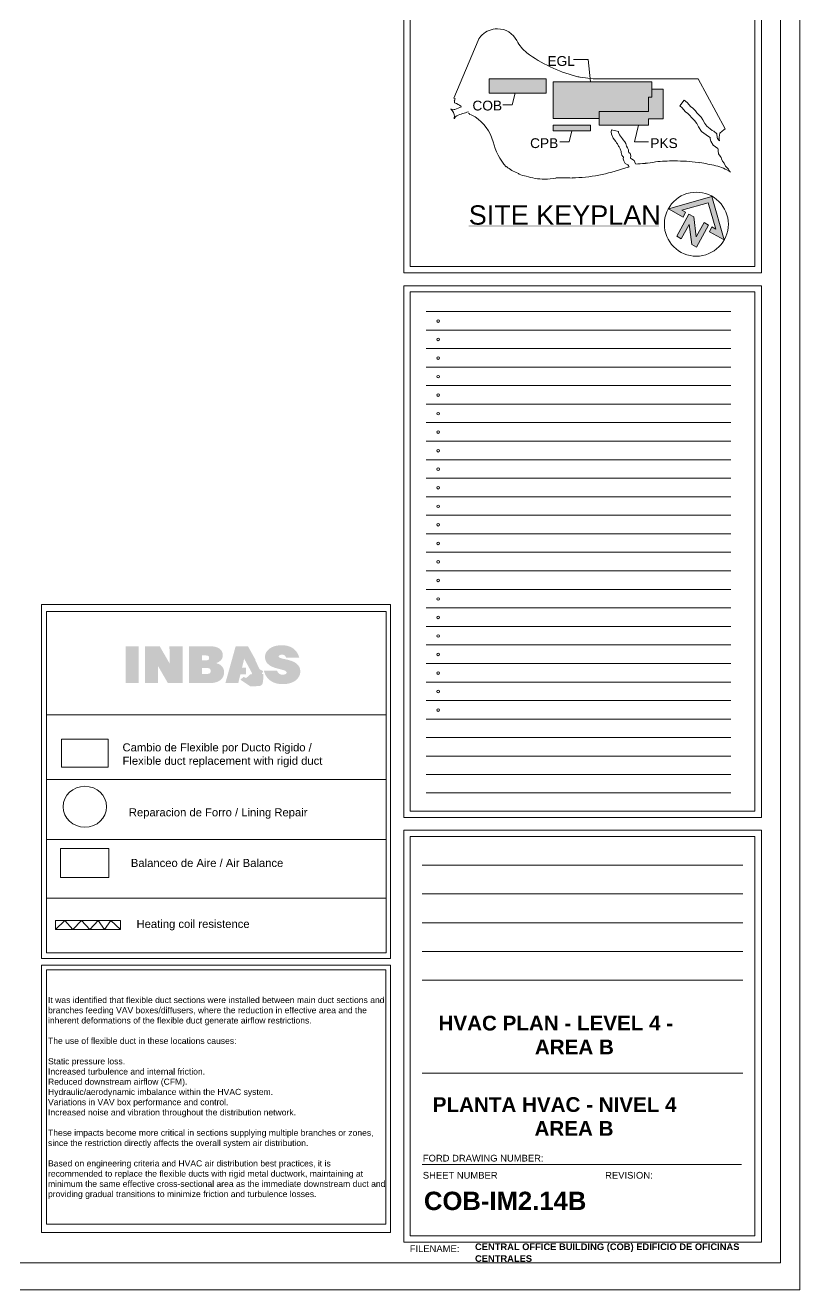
# Model space of a CAD drawing. Header units: metres. Extents: x 39 to 278, y -7 to 151.
# Drawn here: x 109.99 to 129.25, y -6.74 to 24.71 of the extents above; entities that cross this region are included whole.
import ezdxf

# ---------------------------------------------------------------- set-up
doc = ezdxf.new("R2010")
doc.units = ezdxf.units.M
doc.layers.add('M-HVAC-DUCT', color=7, linetype='Continuous', lineweight=5)
doc.layers.add('PDF2_Text', color=7, linetype='Continuous', lineweight=0)
doc.layers.add('PDF_Geometry', color=7, linetype='Continuous', true_color=0xaaaaaa)
doc.layers.add('pie de plano', color=7, linetype='Continuous')
doc.styles.add('PDF Helvetica', font='')
doc.styles.add('PDF Helvetica Bold', font='')
doc.styles.get('PDF Helvetica').set_extended_font_data('Helvetica')
doc.styles.get('PDF Helvetica Bold').set_extended_font_data('Helvetica', bold=True)

# ---------------------------------------------------------------- blocks, each defined once
blk = doc.blocks.new('logo')
at = {"true_color": 0x201f1f}
h = blk.add_hatch(color=250, dxfattribs=at)
h.dxf.hatch_style = 1
h.paths.add_polyline_path([(396.78, 239.97), (396.78, 230.49), (423.31, 230.49), (423.31, 239.97)])
h.paths.add_polyline_path([(410.82, 253.81), (423.31, 261.01), (423.31, 271.62), (396.78, 271.62), (396.78, 262.16), (409.28, 262.34), (396.78, 255.14), (396.78, 244.52), (423.31, 244.52), (423.31, 253.99)])
h.paths.add_polyline_path([(423.31, 276.16), (423.31, 285.64), (423.31, 291.31), (423.31, 291.44), (423.3, 291.75), (423.28, 292.26), (423.26, 292.61), (423.22, 293.02), (423.08, 294.12), (423, 294.51), (422.96, 294.72), (422.89, 295.03), (422.77, 295.49), (422.67, 295.84), (422.55, 296.2), (422.44, 296.52), (422.33, 296.81), (422.2, 297.09), (422.06, 297.39), (421.9, 297.7), (421.78, 297.93), (421.59, 298.23), (421.47, 298.42), (421.39, 298.54), (421.3, 298.68), (421.17, 298.83), (421.02, 299.02), (420.74, 299.35), (420.62, 299.47), (420.42, 299.67), (420.08, 299.97), (419.97, 300.06), (419.71, 300.26), (419.49, 300.41), (419.1, 300.65), (418.83, 300.79), (418.63, 300.89), (418.36, 301.02), (418, 301.15), (417.45, 301.32), (417.19, 301.38), (416.83, 301.46), (415.97, 301.54), (415.61, 301.55), (415.33, 301.55), (414.93, 301.53), (414.55, 301.49), (414.1, 301.42), (413.69, 301.32), (413.28, 301.2), (412.85, 301.04), (412.54, 300.89), (412.24, 300.74), (411.83, 300.48), (411.49, 300.23), (411.23, 300), (410.94, 299.72), (410.66, 299.42), (410.39, 299.08), (410.13, 298.71), (409.9, 298.33), (409.64, 297.82), (409.37, 297.17), (409.1, 296.25), (408.73, 296.25), (408.66, 296.43), (408.55, 296.7), (408.43, 296.96), (408.34, 297.16), (408.23, 297.36), (408.1, 297.59), (408, 297.76), (407.9, 297.92), (407.81, 298.05), (407.66, 298.26), (407.57, 298.38), (407.48, 298.5), (407.21, 298.81), (407.08, 298.95), (406.89, 299.14), (406.77, 299.25), (406.65, 299.36), (406.53, 299.46), (406.34, 299.59), (406.2, 299.69), (406, 299.83), (405.83, 299.93), (405.65, 300.02), (405.46, 300.12), (405.29, 300.2), (405.08, 300.28), (404.93, 300.33), (404.59, 300.43), (404.35, 300.49), (404.1, 300.54), (403.9, 300.56), (403.59, 300.59), (403.33, 300.6), (403.07, 300.6), (402.85, 300.59), (402.61, 300.57), (402.37, 300.54), (402.15, 300.51), (401.96, 300.48), (401.74, 300.43), (401.55, 300.38), (401.21, 300.27), (400.97, 300.18), (400.73, 300.07), (400.56, 299.99), (400.38, 299.9), (399.99, 299.67), (399.57, 299.36), (399.11, 298.94), (398.97, 298.8), (398.85, 298.66), (398.66, 298.43), (398.52, 298.26), (398.41, 298.1), (398.23, 297.82), (398.13, 297.66), (397.88, 297.2), (397.78, 296.99), (397.68, 296.76), (397.47, 296.24), (397.38, 295.96), (397.31, 295.74), (397.14, 295.1), (397.06, 294.74), (396.96, 294.17), (396.89, 293.64), (396.85, 293.22), (396.81, 292.73), (396.79, 292.36), (396.78, 291.73), (396.78, 285.64), (396.78, 276.16)])
h.paths.add_polyline_path([(406.83, 285.64), (403.41, 285.64), (403.41, 288.79), (403.43, 289.09), (403.46, 289.33), (403.5, 289.59), (403.55, 289.75), (403.61, 289.9), (403.67, 290.04), (403.8, 290.23), (403.91, 290.36), (404.06, 290.49), (404.3, 290.61), (404.53, 290.69), (404.78, 290.74), (405.08, 290.75), (405.37, 290.75), (405.65, 290.71), (405.84, 290.65), (406.07, 290.55), (406.23, 290.44), (406.36, 290.32), (406.42, 290.24), (406.48, 290.18), (406.62, 289.93), (406.71, 289.7), (406.78, 289.36), (406.83, 288.98)], flags=16)
h.paths.add_polyline_path([(412.52, 285.64), (412.52, 289.65), (412.54, 290.03), (412.6, 290.35), (412.68, 290.6), (412.74, 290.79), (412.82, 290.95), (412.91, 291.1), (413.02, 291.26), (413.18, 291.44), (413.43, 291.6), (413.61, 291.7), (413.91, 291.82), (414.1, 291.85), (414.32, 291.89), (414.84, 291.89), (415.12, 291.84), (415.43, 291.77), (415.58, 291.7), (415.69, 291.67), (415.75, 291.62), (415.89, 291.53), (416.05, 291.39), (416.22, 291.21), (416.43, 290.86), (416.49, 290.7), (416.56, 290.46), (416.65, 289.99), (416.68, 289.63), (416.68, 285.64)], flags=16)
h.paths.add_polyline_path([(396.78, 318.2), (396.78, 309.9), (423.31, 302.5), (423.31, 311.79), (417.1, 313.29), (417.1, 317.43), (412.3, 317.43), (412.3, 314.45)])
h.paths.add_polyline_path([(404.95, 341.54), (404.82, 341.33), (404.71, 341.2), (404.56, 341.07), (404.45, 341), (404.37, 340.98), (404.24, 340.93), (404.05, 340.94), (403.85, 340.99), (403.7, 341.06), (403.56, 341.15), (403.44, 341.26), (403.31, 341.41), (403.18, 341.62), (403.07, 341.85), (403.01, 342.05), (402.96, 342.23), (402.92, 342.43), (402.88, 342.69), (402.86, 342.94), (402.84, 343.17), (402.84, 343.56), (402.86, 343.8), (402.89, 344.04), (402.94, 344.26), (403, 344.49), (403.08, 344.69), (403.15, 344.84), (403.24, 345), (403.35, 345.17), (403.49, 345.35), (403.61, 345.48), (403.77, 345.63), (403.92, 345.76), (404.07, 345.86), (404.24, 345.96), (404.5, 346.1), (404.76, 346.18), (404.93, 346.25), (404.93, 355.7), (404.77, 355.69), (404.53, 355.63), (404.24, 355.56), (403.96, 355.46), (403.72, 355.38), (403.46, 355.29), (403.1, 355.14), (402.78, 354.99), (402.51, 354.86), (402, 354.6), (401.76, 354.46), (401.58, 354.35), (401.45, 354.27), (401.26, 354.15), (401.05, 354.02), (400.8, 353.84), (400.6, 353.68), (400.39, 353.52), (400.09, 353.27), (399.83, 353.04), (399.48, 352.71), (399.31, 352.53), (399.12, 352.32), (398.96, 352.15), (398.82, 351.98), (398.6, 351.72), (398.36, 351.39), (398.22, 351.19), (398.01, 350.88), (397.85, 350.61), (397.75, 350.45), (397.58, 350.14), (397.39, 349.78), (397.23, 349.42), (397.09, 349.1), (396.89, 348.58), (396.72, 348.11), (396.6, 347.69), (396.52, 347.4), (396.44, 347.07), (396.36, 346.71), (396.23, 346.04), (396.15, 345.46), (396.11, 345.13), (396.06, 344.68), (396.05, 344.36), (396.03, 344.03), (396.02, 343.05), (396.02, 342.55), (396.03, 342.23), (396.07, 341.64), (396.11, 341.15), (396.19, 340.5), (396.29, 339.79), (396.41, 339.17), (396.52, 338.72), (396.58, 338.48), (396.64, 338.25), (396.74, 337.89), (396.93, 337.34), (397.05, 337.01), (397.23, 336.56), (397.48, 336.01), (397.96, 335.14), (398.1, 334.91), (398.28, 334.62), (398.55, 334.25), (398.94, 333.76), (399.39, 333.27), (399.99, 332.72), (400.52, 332.31), (400.85, 332.1), (401.2, 331.9), (401.54, 331.73), (401.95, 331.54), (402.25, 331.44), (402.73, 331.28), (403.09, 331.2), (403.74, 331.1), (404.1, 331.07), (404.76, 331.08), (405.3, 331.12), (405.72, 331.18), (406.08, 331.25), (406.37, 331.32), (406.62, 331.39), (406.87, 331.46), (407.11, 331.55), (407.43, 331.69), (407.67, 331.79), (407.93, 331.93), (408.13, 332.06), (408.28, 332.15), (408.49, 332.28), (408.68, 332.43), (408.85, 332.56), (409.02, 332.7), (409.18, 332.84), (409.43, 333.08), (409.59, 333.26), (409.82, 333.5), (410.04, 333.76), (410.13, 333.87), (410.2, 333.97), (410.29, 334.09), (410.41, 334.27), (410.52, 334.43), (410.64, 334.61), (410.76, 334.81), (410.98, 335.19), (411.15, 335.49), (411.34, 335.86), (411.42, 336.03), (411.56, 336.35), (411.64, 336.54), (411.79, 336.89), (411.86, 337.09), (411.95, 337.3), (412.05, 337.58), (412.13, 337.81), (412.26, 338.18), (412.57, 339.16), (412.86, 340.21), (412.99, 340.68), (413.14, 341.32), (413.27, 341.83), (413.38, 342.26), (413.53, 342.83), (413.7, 343.44), (413.92, 344.22), (414.04, 344.62), (414.19, 345.02), (414.32, 345.31), (414.48, 345.63), (414.63, 345.89), (414.8, 346.11), (414.96, 346.3), (415.18, 346.45), (415.38, 346.55), (415.55, 346.59), (415.75, 346.61), (415.98, 346.6), (416.15, 346.53), (416.33, 346.44), (416.52, 346.3), (416.66, 346.14), (416.78, 345.96), (416.89, 345.74), (417.01, 345.45), (417.1, 345.13), (417.17, 344.77), (417.2, 344.48), (417.23, 344.22), (417.23, 343.87), (417.23, 343.46), (417.2, 343.07), (417.14, 342.71), (417.06, 342.37), (416.97, 342.11), (416.87, 341.88), (416.79, 341.71), (416.63, 341.42), (416.42, 341.13), (416.26, 340.93), (416.14, 340.79), (416.02, 340.68), (415.95, 340.62), (415.74, 340.44), (415.53, 340.29), (415.33, 340.18), (415.15, 340.08), (414.98, 340), (414.87, 339.95), (414.69, 339.88), (414.55, 339.84), (414.4, 339.8), (414.4, 330.34), (414.69, 330.38), (414.93, 330.43), (415.3, 330.54), (415.51, 330.6), (415.74, 330.68), (416.29, 330.89), (416.82, 331.11), (417.19, 331.29), (417.75, 331.59), (418.07, 331.78), (418.38, 331.96), (418.75, 332.21), (419.04, 332.42), (419.39, 332.68), (419.59, 332.84), (420.02, 333.23), (420.35, 333.55), (420.54, 333.74), (420.83, 334.04), (421.16, 334.44), (421.55, 334.95), (421.69, 335.15), (421.79, 335.29), (421.98, 335.57), (422.08, 335.74), (422.27, 336.06), (422.43, 336.34), (422.55, 336.59), (422.7, 336.89), (422.85, 337.23), (422.96, 337.51), (423.06, 337.76), (423.18, 338.09), (423.38, 338.69), (423.46, 338.93), (423.59, 339.44), (423.69, 339.89), (423.8, 340.46), (423.87, 340.91), (423.94, 341.39), (424.02, 342.23), (424.07, 343.07), (424.08, 343.83), (424.07, 344.57), (424.03, 345.22), (423.99, 345.8), (423.96, 346.07), (423.87, 346.83), (423.75, 347.53), (423.64, 348.05), (423.54, 348.49), (423.41, 348.99), (423.29, 349.39), (423.14, 349.83), (423.04, 350.12), (422.94, 350.39), (422.84, 350.64), (422.63, 351.09), (422.51, 351.34), (422.4, 351.55), (422.32, 351.7), (422.24, 351.85), (422.12, 352.07), (422.06, 352.17), (421.99, 352.28), (421.89, 352.44), (421.81, 352.56), (421.71, 352.71), (421.61, 352.85), (421.5, 352.99), (421.4, 353.13), (421.27, 353.29), (421.19, 353.4), (420.9, 353.73), (420.81, 353.84), (420.67, 353.98), (420.48, 354.16), (420.12, 354.5), (419.94, 354.65), (419.79, 354.77), (419.6, 354.91), (419.31, 355.12), (419.04, 355.3), (418.82, 355.43), (418.53, 355.59), (418.26, 355.73), (418.03, 355.84), (417.82, 355.92), (417.41, 356.08), (417.09, 356.18), (416.82, 356.25), (416.58, 356.31), (416.27, 356.37), (415.99, 356.41), (415.66, 356.44), (415.35, 356.47), (414.78, 356.48), (414.3, 356.45), (413.83, 356.4), (413.6, 356.38), (413.37, 356.33), (413.15, 356.28), (412.91, 356.23), (412.64, 356.15), (412.32, 356.04), (412.07, 355.94), (411.81, 355.82), (411.56, 355.7), (411.29, 355.55), (411.09, 355.42), (410.75, 355.21), (410.56, 355.06), (410.4, 354.93), (410.08, 354.65), (409.79, 354.37), (409.22, 353.71), (408.93, 353.32), (408.52, 352.69), (408.25, 352.21), (408.06, 351.86), (407.74, 351.17), (407.52, 350.62), (407.21, 349.79), (407, 349.13), (406.81, 348.52), (406.68, 348.04), (406.53, 347.49), (406.41, 346.95), (406.23, 346.18), (406.05, 345.38), (405.88, 344.64), (405.61, 343.44), (405.43, 342.77), (405.3, 342.36), (405.13, 341.89)])
at = {"true_color": 0xf58820}
h = blk.add_hatch(color=30, dxfattribs=at)
h.dxf.hatch_style = 1
h.paths.add_polyline_path([(396.78, 318.79), (396.78, 318.2), (405.73, 316.04), (416.2, 321.73), (416.32, 321.63), (416.42, 321.58), (416.56, 321.52), (416.74, 321.46), (416.89, 321.43), (417.02, 321.43), (417.03, 320.31), (418.48, 318.87), (419.68, 317.37), (418.91, 315.71), (420.84, 313.28), (425.75, 320.64), (425.68, 322.09), (425.62, 323.31), (425.55, 324.6), (425.51, 325.59), (425.51, 326.26), (425.46, 326.72), (425.38, 327.19), (425.29, 327.51), (425.2, 327.77), (425.07, 328.04), (424.93, 328.27), (424.74, 328.53), (424.54, 328.75), (424.37, 328.89), (424.16, 329.04), (424, 329.13), (423.7, 329.26), (423.4, 329.35), (423.01, 329.44), (422.62, 329.5), (422.09, 329.58), (421.65, 329.64), (419.76, 329.83), (418.43, 329.9), (417.37, 329.95), (416.94, 329.95), (416.9, 329.9), (416.85, 329.82), (416.78, 329.68), (416.72, 329.54), (416.69, 329.4), (416.67, 329.21), (416.67, 329.01), (416.67, 328.85), (416.4, 328.87), (416.13, 328.89), (416.05, 329), (415.96, 329.11), (415.88, 329.19), (415.8, 329.27), (415.68, 329.35), (415.55, 329.44), (415.4, 329.5), (415.27, 329.54), (415.08, 329.56), (414.88, 329.56), (414.66, 329.52), (414.54, 329.49), (413.4, 327.17), (407.06, 324.18), (406.81, 324.19), (406.53, 324.22)])
blk = doc.blocks.new('heat')
at = {"layer": 'M-HVAC-DUCT', "color": 30, "lineweight": 9, "true_color": 0xf26722}
for p, q in [((169.574, 2.344), (169.802, 2.567)), ((169.802, 2.567), (170.002, 2.344)), ((170.002, 2.344), (170.215, 2.567)), ((170.215, 2.567), (170.424, 2.344)), ((170.424, 2.344), (170.633, 2.567)), ((170.633, 2.567), (170.788, 2.344)), ((170.788, 2.344), (170.949, 2.567)), ((170.949, 2.567), (171.186, 2.344))]:
    blk.add_line(p, q, dxfattribs=at)
blk.add_lwpolyline([(169.574, 2.567), (171.186, 2.567), (171.186, 2.344), (169.574, 2.344)], close=True, dxfattribs=at)

msp = doc.modelspace()

# ---------------------------------------------------------------- hatches: boundary and pattern name
at = {"layer": 'pie de plano', "lineweight": 0, "transparency": 33554559}
for points in [[(125.488, 22.928), (125.567, 22.928), (125.567, 23.308), (123.119, 23.308), (123.119, 22.392), (124.26, 22.392), (124.26, 22.566), (125.488, 22.566)], [(124.26, 22.231), (125.488, 22.231), (125.488, 22.382), (125.855, 22.382), (125.855, 23.12), (125.567, 23.12), (125.567, 22.928), (125.488, 22.928), (125.488, 22.566), (124.26, 22.566)]]:
    msp.add_hatch(color=256, dxfattribs=at).paths.add_polyline_path(points)
h = msp.add_hatch(color=256, dxfattribs=at)
h.paths.add_polyline_path([(127.066, 20.439), (127.066, 20.453), (127.047, 20.453), (127.028, 20.448), (127.015, 20.444), (126.997, 20.439), (126.983, 20.435), (126.964, 20.43), (126.951, 20.425), (126.933, 20.421), (126.918, 20.416), (126.9, 20.412), (126.887, 20.407), (126.869, 20.402), (126.854, 20.398), (126.836, 20.393), (126.823, 20.389), (126.804, 20.384), (126.79, 20.38), (126.772, 20.375), (126.759, 20.37), (126.74, 20.366), (126.726, 20.361), (126.708, 20.357), (126.694, 20.352), (126.676, 20.347), (126.662, 20.343), (126.644, 20.338), (126.63, 20.334), (126.611, 20.329), (126.598, 20.325), (126.58, 20.32), (126.566, 20.315), (126.547, 20.311), (126.534, 20.306), (126.516, 20.302), (126.501, 20.297), (126.483, 20.292), (126.47, 20.288), (126.451, 20.283), (126.437, 20.279), (126.419, 20.274), (126.406, 20.27), (126.387, 20.265), (126.373, 20.26), (126.355, 20.256), (126.341, 20.251), (126.323, 20.247), (126.309, 20.242), (126.291, 20.237), (126.277, 20.233), (126.258, 20.228), (126.245, 20.224), (126.227, 20.219), (126.213, 20.215), (126.194, 20.21), (126.181, 20.205), (126.163, 20.201), (126.148, 20.196), (126.13, 20.192), (126.117, 20.187), (126.099, 20.182), (126.084, 20.178), (126.066, 20.173), (126.053, 20.169), (126.034, 20.164), (126.02, 20.16), (125.984, 20.15), (126.02, 20.132), (126.025, 20.127), (126.053, 20.114), (126.057, 20.109), (126.094, 20.091), (126.099, 20.086), (126.126, 20.072), (126.13, 20.068), (126.167, 20.049), (126.171, 20.045), (126.199, 20.031), (126.204, 20.027), (126.24, 20.008), (126.245, 20.004), (126.273, 19.99), (126.277, 19.985), (126.314, 19.967), (126.319, 19.962), (126.355, 19.944), (126.355, 19.953), (126.41, 20.063), (126.406, 20.068), (126.368, 20.086), (126.364, 20.091), (126.319, 20.114), (126.337, 20.118), (126.35, 20.123), (126.368, 20.127), (126.383, 20.132), (126.401, 20.137), (126.414, 20.141), (126.433, 20.146), (126.447, 20.15), (126.465, 20.155), (126.478, 20.16), (126.497, 20.164), (126.511, 20.169), (126.529, 20.173), (126.543, 20.178), (126.561, 20.182), (126.575, 20.187), (126.593, 20.192), (126.607, 20.196), (126.626, 20.201), (126.639, 20.205), (126.657, 20.21), (126.671, 20.215), (126.69, 20.219), (126.703, 20.224), (126.721, 20.228), (126.736, 20.233), (126.754, 20.237), (126.767, 20.242), (126.786, 20.247), (126.8, 20.251), (126.818, 20.256), (126.831, 20.26), (126.85, 20.265), (126.864, 20.27), (126.882, 20.274), (126.896, 20.279), (126.914, 20.283), (126.928, 20.288), (126.946, 20.292), (126.96, 20.297), (126.979, 20.297), (126.979, 20.283), (126.983, 20.283), (126.983, 20.27), (126.987, 20.27), (126.987, 20.251), (126.992, 20.251), (126.992, 20.237), (126.997, 20.237), (126.997, 20.219), (127.001, 20.219), (127.001, 20.205), (127.006, 20.205), (127.006, 20.187), (127.01, 20.187), (127.01, 20.173), (127.015, 20.173), (127.015, 20.155), (127.02, 20.155), (127.02, 20.141), (127.024, 20.141), (127.024, 20.123), (127.028, 20.123), (127.028, 20.109), (127.033, 20.109), (127.033, 20.091), (127.038, 20.091), (127.038, 20.077), (127.043, 20.077), (127.043, 20.059), (127.047, 20.059), (127.047, 20.045), (127.051, 20.045), (127.051, 20.027), (127.056, 20.027), (127.056, 20.013), (127.061, 20.013), (127.061, 19.994), (127.066, 19.994), (127.066, 19.981), (127.07, 19.981), (127.07, 19.962), (127.074, 19.962), (127.074, 19.949), (127.079, 19.949), (127.079, 19.93), (127.084, 19.93), (127.084, 19.917), (127.089, 19.917), (127.089, 19.898), (127.093, 19.898), (127.093, 19.884), (127.097, 19.884), (127.097, 19.866), (127.102, 19.866), (127.102, 19.852), (127.107, 19.852), (127.107, 19.834), (127.111, 19.834), (127.111, 19.82), (127.116, 19.82), (127.116, 19.802), (127.12, 19.802), (127.12, 19.788), (127.125, 19.788), (127.125, 19.77), (127.13, 19.77), (127.13, 19.756), (127.134, 19.756), (127.134, 19.738), (127.138, 19.738), (127.138, 19.724), (127.143, 19.724), (127.143, 19.706), (127.148, 19.706), (127.148, 19.692), (127.153, 19.692), (127.153, 19.674), (127.157, 19.674), (127.157, 19.66), (127.161, 19.66), (127.157, 19.646), (127.157, 19.651), (127.13, 19.664), (127.125, 19.669), (127.097, 19.683), (127.093, 19.687), (127.074, 19.697), (127.066, 19.697), (127.061, 19.692), (127.038, 19.646), (127.033, 19.642), (127.006, 19.587), (127.001, 19.582), (127.047, 19.559), (127.051, 19.554), (127.089, 19.536), (127.093, 19.532), (127.138, 19.509), (127.143, 19.504), (127.18, 19.486), (127.184, 19.481), (127.23, 19.458), (127.235, 19.454), (127.271, 19.435), (127.276, 19.431), (127.322, 19.408), (127.327, 19.403), (127.363, 19.385), (127.368, 19.38), (127.368, 19.394), (127.363, 19.394), (127.363, 19.412), (127.358, 19.412), (127.358, 19.426), (127.354, 19.426), (127.354, 19.444), (127.35, 19.444), (127.35, 19.458), (127.345, 19.458), (127.345, 19.477), (127.34, 19.477), (127.34, 19.49), (127.336, 19.49), (127.336, 19.509), (127.331, 19.509), (127.331, 19.522), (127.327, 19.522), (127.327, 19.541), (127.322, 19.541), (127.322, 19.554), (127.317, 19.554), (127.317, 19.573), (127.313, 19.573), (127.313, 19.587), (127.309, 19.587), (127.309, 19.605), (127.304, 19.605), (127.304, 19.619), (127.299, 19.619), (127.299, 19.637), (127.294, 19.637), (127.294, 19.651), (127.29, 19.651), (127.29, 19.669), (127.286, 19.669), (127.286, 19.683), (127.281, 19.683), (127.281, 19.701), (127.276, 19.701), (127.276, 19.715), (127.271, 19.715), (127.271, 19.733), (127.267, 19.733), (127.267, 19.747), (127.263, 19.747), (127.263, 19.765), (127.258, 19.765), (127.258, 19.779), (127.253, 19.779), (127.253, 19.797), (127.248, 19.797), (127.248, 19.811), (127.244, 19.811), (127.244, 19.829), (127.24, 19.829), (127.24, 19.843), (127.235, 19.843), (127.235, 19.862), (127.23, 19.862), (127.23, 19.875), (127.226, 19.875), (127.226, 19.894), (127.221, 19.894), (127.221, 19.907), (127.217, 19.907), (127.217, 19.926), (127.212, 19.926), (127.212, 19.939), (127.207, 19.939), (127.207, 19.958), (127.203, 19.958), (127.203, 19.972), (127.199, 19.972), (127.199, 19.99), (127.194, 19.99), (127.194, 20.004), (127.189, 20.004), (127.189, 20.022), (127.184, 20.022), (127.184, 20.036), (127.18, 20.036), (127.18, 20.054), (127.176, 20.054), (127.176, 20.068), (127.171, 20.068), (127.171, 20.086), (127.166, 20.086), (127.166, 20.1), (127.161, 20.1), (127.161, 20.118), (127.157, 20.118), (127.157, 20.132), (127.153, 20.132), (127.153, 20.15), (127.148, 20.15), (127.148, 20.164), (127.143, 20.164), (127.143, 20.182), (127.138, 20.182), (127.138, 20.196), (127.134, 20.196), (127.134, 20.215), (127.13, 20.215), (127.13, 20.228), (127.125, 20.228), (127.125, 20.247), (127.12, 20.247), (127.12, 20.26), (127.116, 20.26), (127.116, 20.279), (127.111, 20.279), (127.111, 20.292), (127.107, 20.292), (127.107, 20.311), (127.102, 20.311), (127.102, 20.325), (127.097, 20.325), (127.097, 20.343), (127.093, 20.343), (127.093, 20.357), (127.089, 20.357), (127.089, 20.375), (127.084, 20.375), (127.084, 20.389), (127.079, 20.389), (127.079, 20.407), (127.074, 20.407), (127.074, 20.421), (127.07, 20.421), (127.07, 20.439)])
h.paths.add_polyline_path([(126.685, 19.197), (126.685, 19.202), (126.703, 19.238), (126.708, 19.243), (126.726, 19.279), (126.731, 19.284), (126.749, 19.321), (126.754, 19.325), (126.772, 19.362), (126.777, 19.367), (126.795, 19.403), (126.8, 19.408), (126.818, 19.444), (126.823, 19.449), (126.841, 19.486), (126.846, 19.49), (126.864, 19.527), (126.869, 19.532), (126.887, 19.568), (126.891, 19.573), (126.91, 19.609), (126.914, 19.614), (126.933, 19.651), (126.937, 19.655), (126.956, 19.692), (126.96, 19.697), (126.983, 19.742), (126.979, 19.747), (126.951, 19.761), (126.946, 19.765), (126.91, 19.784), (126.905, 19.788), (126.877, 19.802), (126.869, 19.802), (126.864, 19.797), (126.85, 19.77), (126.846, 19.765), (126.827, 19.729), (126.823, 19.724), (126.804, 19.687), (126.8, 19.683), (126.781, 19.646), (126.777, 19.642), (126.763, 19.614), (126.759, 19.609), (126.74, 19.573), (126.736, 19.568), (126.717, 19.532), (126.713, 19.527), (126.694, 19.49), (126.69, 19.486), (126.676, 19.458), (126.671, 19.454), (126.671, 19.49), (126.667, 19.49), (126.667, 19.527), (126.662, 19.527), (126.662, 19.564), (126.657, 19.564), (126.657, 19.605), (126.653, 19.605), (126.653, 19.642), (126.649, 19.642), (126.649, 19.678), (126.644, 19.678), (126.644, 19.719), (126.639, 19.719), (126.639, 19.756), (126.634, 19.756), (126.634, 19.793), (126.63, 19.793), (126.63, 19.834), (126.626, 19.834), (126.626, 19.871), (126.621, 19.871), (126.621, 19.907), (126.616, 19.907), (126.616, 19.944), (126.607, 19.953), (126.588, 19.962), (126.584, 19.967), (126.557, 19.981), (126.552, 19.985), (126.524, 19.999), (126.52, 20.004), (126.501, 20.013), (126.493, 20.013), (126.488, 20.008), (126.47, 19.972), (126.465, 19.967), (126.447, 19.93), (126.442, 19.926), (126.419, 19.88), (126.414, 19.875), (126.396, 19.839), (126.391, 19.834), (126.368, 19.788), (126.364, 19.784), (126.346, 19.747), (126.341, 19.742), (126.319, 19.697), (126.314, 19.692), (126.296, 19.655), (126.291, 19.651), (126.268, 19.605), (126.263, 19.6), (126.245, 19.564), (126.24, 19.559), (126.217, 19.513), (126.213, 19.509), (126.194, 19.472), (126.19, 19.467), (126.227, 19.449), (126.231, 19.444), (126.268, 19.426), (126.273, 19.422), (126.309, 19.403), (126.309, 19.408), (126.327, 19.444), (126.332, 19.449), (126.35, 19.486), (126.355, 19.49), (126.378, 19.536), (126.383, 19.541), (126.401, 19.577), (126.406, 19.582), (126.424, 19.619), (126.429, 19.623), (126.451, 19.669), (126.456, 19.674), (126.474, 19.71), (126.478, 19.715), (126.497, 19.752), (126.501, 19.756), (126.506, 19.756), (126.506, 19.724), (126.511, 19.724), (126.511, 19.687), (126.516, 19.687), (126.516, 19.651), (126.52, 19.651), (126.52, 19.614), (126.524, 19.614), (126.524, 19.582), (126.529, 19.582), (126.529, 19.545), (126.534, 19.545), (126.534, 19.509), (126.539, 19.509), (126.539, 19.472), (126.543, 19.472), (126.543, 19.435), (126.547, 19.435), (126.547, 19.403), (126.552, 19.403), (126.552, 19.367), (126.557, 19.367), (126.557, 19.33), (126.561, 19.33), (126.561, 19.293), (126.566, 19.293), (126.566, 19.257), (126.575, 19.257), (126.603, 19.243), (126.607, 19.238), (126.644, 19.22), (126.649, 19.215)])

# ---------------------------------------------------------------- linework, layer by layer
at = {"layer": 'PDF_Geometry', "color": 232, "lineweight": 9, "true_color": 0xe91e64}
msp.add_lwpolyline([(110.889, 6.949), (112.056, 6.949), (112.056, 6.259), (110.889, 6.259)], close=True, dxfattribs=at)
at = {"layer": 'PDF_Geometry', "color": 95, "lineweight": 0, "true_color": 0x4caf50}
msp.add_lwpolyline([(110.868, 4.23), (112.066, 4.23), (112.066, 3.511), (110.868, 3.511)], close=True, dxfattribs=at)
at = {"layer": 'PDF_Geometry', "color": 150, "lineweight": 0, "true_color": 0x2196f3}
for points in [[(111.474, 5.779), (111.176, 5.779), (110.935, 5.551), (110.935, 5.271)], [(112.013, 5.271), (112.013, 5.551), (111.772, 5.779), (111.474, 5.779)], [(110.935, 5.271), (110.935, 4.99), (111.176, 4.763), (111.474, 4.763)], [(111.474, 4.763), (111.772, 4.763), (112.013, 4.99), (112.013, 5.271)]]:
    msp.add_open_spline(points, degree=3, dxfattribs=at)
at = {"layer": 'pie de plano', "lineweight": 0}
for points in [[(129.247, 53.256), (129.247, -6.745), (39.243, -6.745), (39.243, 53.256)], [(119.402, 18.551), (119.402, 25.174), (128.294, 25.174), (128.294, 18.551)], [(119.563, 18.711), (119.563, 25.018), (128.133, 25.018), (128.133, 18.711)], [(122.94, 23.02), (121.524, 23.02), (121.524, 23.382), (121.524, 23.02), (122.94, 23.02), (122.94, 23.382)], [(121.524, 23.382), (121.524, 23.02), (122.94, 23.02), (122.94, 23.382)], [(125.567, 23.308), (123.119, 23.308), (123.119, 22.392), (124.26, 22.392), (124.26, 22.566), (125.488, 22.566), (125.488, 22.928), (125.567, 22.928)], [(124.26, 22.231), (125.488, 22.231), (125.488, 22.382), (125.856, 22.382), (125.856, 23.12), (125.567, 23.12), (125.567, 22.928), (125.488, 22.928), (125.488, 22.566), (124.26, 22.566)], [(123.119, 22.231), (123.119, 22.089), (124.045, 22.089), (124.045, 22.231)], [(124.045, 22.231), (123.119, 22.231), (123.119, 22.089), (124.045, 22.089)], [(127.061, 20.453), (125.984, 20.146), (126.35, 19.939), (126.41, 20.059), (126.319, 20.109), (126.974, 20.297), (127.161, 19.642), (127.066, 19.697), (127.001, 19.577), (127.368, 19.376)], [(127.001, 19.577), (127.368, 19.376), (127.061, 20.453), (125.984, 20.146), (126.35, 19.939), (126.41, 20.059), (126.319, 20.109), (126.974, 20.297), (127.161, 19.642), (127.066, 19.697)], [(126.304, 19.399), (126.501, 19.756), (126.566, 19.257), (126.68, 19.192), (126.983, 19.738), (126.869, 19.802), (126.671, 19.449), (126.611, 19.944), (126.493, 20.013), (126.19, 19.463)], [(126.304, 19.399), (126.501, 19.756), (126.566, 19.257), (126.68, 19.192), (126.983, 19.738), (126.869, 19.802), (126.671, 19.449), (126.611, 19.944), (126.493, 20.013), (126.19, 19.463)], [(119.402, 18.234), (119.402, 5.007), (128.294, 5.007), (128.294, 18.234)], [(119.563, 5.163), (128.133, 5.163), (128.133, 18.079), (119.563, 18.079)], [(110.395, 1.493), (110.395, 10.301), (119.073, 10.301), (119.073, 1.493)], [(110.521, 1.634), (110.521, 10.131), (118.961, 10.131), (118.961, 1.634)], [(119.402, -5.562), (128.294, -5.562), (128.294, 4.691), (119.402, 4.691)], [(119.563, -5.402), (128.133, -5.402), (128.133, 4.53), (119.563, 4.53)], [(110.391, -5.318), (110.391, 1.333), (119.069, 1.333), (119.069, -5.318)], [(110.517, -5.118), (110.517, 1.211), (118.957, 1.211), (118.957, -5.118)]]:
    msp.add_lwpolyline(points, close=True, dxfattribs=at)
for points in [[(128.77, 52.445), (40.343, 52.445), (40.343, -6.08), (128.77, -6.08)], [(128.77, -6.08), (128.77, 52.445)], [(121.254, 24.335), (120.648, 22.896), (120.681, 22.882)], [(123.623, 23.858), (123.99, 23.858), (124.045, 23.308)], [(122.94, 23.382), (121.524, 23.382), (122.94, 23.382)], [(124.26, 22.392), (123.119, 22.392), (123.119, 23.308), (125.567, 23.308), (125.567, 22.928), (125.488, 22.928), (125.488, 22.566), (124.26, 22.566), (124.26, 22.231), (125.488, 22.231), (125.488, 22.382), (125.856, 22.382), (125.856, 23.12), (125.567, 23.12)], [(127.519, 21.058), (127.487, 21.117), (127.473, 21.131), (127.432, 21.172), (127.4, 21.205), (127.368, 21.278), (127.331, 21.328), (127.299, 21.388), (127.294, 21.42), (127.267, 21.457), (127.23, 21.512), (127.221, 21.59), (127.221, 21.626), (127.212, 21.645), (127.097, 21.727), (127.038, 21.828), (127.024, 21.887), (127.02, 21.924), (126.979, 21.947), (126.918, 21.988), (126.804, 22.071), (126.731, 22.185), (126.69, 22.268), (126.653, 22.314), (126.639, 22.332), (126.557, 22.415), (126.516, 22.465), (126.47, 22.515), (126.41, 22.561), (126.36, 22.621), (126.323, 22.662), (126.263, 22.708), (126.373, 22.85), (126.447, 22.795), (126.497, 22.735), (126.534, 22.694), (126.588, 22.648), (126.653, 22.584), (126.69, 22.538), (126.772, 22.451), (126.795, 22.424), (126.841, 22.364), (126.887, 22.272), (126.937, 22.199), (127.024, 22.135), (127.074, 22.098), (127.116, 22.075), (127.184, 22.011), (127.199, 21.92), (127.207, 21.897), (127.235, 21.851), (127.253, 21.837), (127.248, 21.887), (127.248, 21.933), (127.263, 22.025), (127.322, 22.08), (127.363, 22.112), (127.396, 22.14), (126.721, 23.377), (124.109, 23.382), (123.789, 23.423)], [(121.863, 22.735), (122.101, 22.735), (122.17, 23.02)], [(120.667, 22.781), (120.717, 22.763), (120.754, 22.745), (120.786, 22.726), (120.818, 22.699), (120.827, 22.68)], [(121.016, 22.529), (121.034, 22.506), (121.043, 22.488)], [(123.28, 21.81), (123.518, 21.81), (123.582, 22.089)], [(124.563, 22.071), (124.567, 22.094), (124.572, 22.112), (124.746, 22.071), (124.741, 22.048), (124.769, 21.988), (124.815, 21.924), (124.843, 21.887), (124.861, 21.86), (124.897, 21.81), (124.925, 21.768), (124.943, 21.704), (124.966, 21.667), (124.994, 21.612), (124.989, 21.562), (125.003, 21.548), (125.03, 21.521), (125.048, 21.461), (125.044, 21.406), (125.067, 21.392), (125.131, 21.347), (125.168, 21.269)], [(125.003, 21.186), (124.999, 21.209), (124.989, 21.227), (124.971, 21.241), (124.911, 21.273), (124.874, 21.342), (124.861, 21.392), (124.866, 21.434), (124.851, 21.452), (124.824, 21.48), (124.806, 21.548), (124.81, 21.576), (124.783, 21.635), (124.76, 21.686), (124.746, 21.709), (124.714, 21.759), (124.696, 21.787), (124.673, 21.819), (124.608, 21.901), (124.567, 22.002), (124.563, 22.062)], [(125.488, 21.81), (125.14, 21.81), (125.237, 22.231)], [(126.726, 21.296), (126.763, 21.292)], [(119.773, 18.079), (127.836, 18.079)], [(119.961, 17.593), (127.537, 17.593)], [(119.961, 17.13), (127.537, 17.13)], [(119.961, 16.672), (127.537, 16.672)], [(119.961, 16.209), (127.537, 16.209)], [(119.961, 15.75), (127.537, 15.75)], [(119.961, 15.287), (127.537, 15.287)], [(119.961, 14.829), (127.537, 14.829)], [(119.961, 14.366), (127.537, 14.366)], [(119.961, 13.903), (127.537, 13.903)], [(119.961, 13.445), (127.537, 13.445)], [(119.961, 12.982), (127.537, 12.982)], [(119.961, 12.524), (127.537, 12.524)], [(119.961, 12.061), (127.537, 12.061)], [(119.961, 11.602), (127.537, 11.602)], [(119.961, 11.139), (127.537, 11.139)], [(119.961, 10.677), (127.537, 10.677)], [(119.961, 10.218), (127.537, 10.218)], [(119.961, 9.755), (127.537, 9.755)], [(119.961, 9.297), (127.537, 9.297)], [(119.961, 8.834), (127.537, 8.834)], [(119.961, 8.371), (127.537, 8.371)], [(119.961, 7.913), (127.537, 7.913)], [(110.521, 7.558), (118.961, 7.558)], [(119.961, 7.45), (127.537, 7.45)], [(119.961, 6.991), (127.537, 6.991)], [(119.961, 6.529), (127.537, 6.529)], [(119.961, 6.07), (127.537, 6.07)], [(110.521, 5.945), (118.961, 5.945)], [(119.961, 5.616), (127.537, 5.616)], [(110.521, 4.452), (118.961, 4.452)], [(119.86, 3.815), (127.836, 3.815)], [(110.521, 2.995), (118.961, 2.995)], [(119.86, 3.1), (127.836, 3.1)], [(119.86, 2.385), (127.836, 2.385)], [(119.86, 1.67), (127.836, 1.67)], [(119.86, 0.96), (127.836, 0.96)], [(127.836, -1.355), (119.86, -1.355)], [(119.86, -3.633), (127.798, -3.633)], [(39.243, -6.745), (129.247, -6.745)]]:
    msp.add_lwpolyline(points, dxfattribs=at)
for points in [[(121.73, 24.624, -0.282943), (122.216, 24.33, 0.10724), (122.464, 24.028, 0.098705), (123.674, 23.45)], [(121.95, 21.191, -0.123798), (121.625, 21.814, 0.178678), (121.175, 22.437, 0.096591), (121.043, 22.492)], [(127.524, 21.062, 0.083673), (127.166, 21.218, 0.017957), (126.763, 21.296)], [(122.275, 21.012, 0.104662), (122.446, 20.962, 0.084029), (122.904, 20.884, 0.048808), (123.183, 20.911)]]:
    msp.add_lwpolyline(points, format="xyb", dxfattribs=at)
msp.add_lwpolyline([(126.676, 20.558, 0.416379), (125.883, 19.765, 0.415159), (126.676, 18.968, 0.413758), (127.473, 19.765, 0.414963)], format="xyb", close=True, dxfattribs=at)
for centre, radius, start, end in [((120.429, 22.44), 0.233, 0.5418, 52.6542), ((121.572, 20.29), 2.335, 103.8954, 111.3361), ((122.538, 21.897), 0.913, 230.254, 250.8467), ((123.497, 25.058), 4.143, 271.2461, 289.7579), ((125.963, 18.601), 2.765, 110.2172, 112.5601), ((126.117, 16.259), 5.079, 83.1116, 89.8508)]:
    msp.add_arc(centre, radius, start, end, dxfattribs=at)
for points in [[(121.35, 24.472), (121.451, 24.573), (121.588, 24.624), (121.73, 24.624)], [(121.254, 24.335), (121.272, 24.39), (121.308, 24.436), (121.35, 24.472)], [(123.784, 23.423), (123.747, 23.427), (123.71, 23.437), (123.669, 23.446)], [(120.658, 22.836), (120.667, 22.855), (120.676, 22.868), (120.681, 22.887)], [(120.663, 22.827), (120.663, 22.832), (120.663, 22.832), (120.663, 22.832)], [(120.667, 22.786), (120.663, 22.8), (120.663, 22.813), (120.663, 22.827)], [(120.676, 22.621), (120.727, 22.644), (120.781, 22.662), (120.837, 22.68)], [(120.635, 22.612), (120.617, 22.612), (120.594, 22.621), (120.576, 22.63)], [(120.676, 22.621), (120.663, 22.616), (120.648, 22.612), (120.635, 22.612)], [(120.663, 22.442), (120.663, 22.424), (120.658, 22.405), (120.653, 22.387)], [(120.663, 22.387), (120.667, 22.419), (120.69, 22.447), (120.727, 22.46)], [(125.173, 21.255), (125.241, 21.269), (125.319, 21.273), (125.393, 21.273)], [(125.393, 21.273), (125.416, 21.273), (125.416, 21.273), (125.401, 21.273)], [(125.663, 21.315), (125.576, 21.292), (125.488, 21.282), (125.401, 21.278)], [(125.663, 21.315), (125.814, 21.333), (125.97, 21.337), (126.13, 21.337)], [(122.275, 21.012), (122.262, 21.021), (122.248, 21.026), (122.239, 21.035)], [(123.183, 20.916), (123.238, 20.92), (123.298, 20.92), (123.371, 20.92)], [(123.371, 20.92), (123.444, 20.92), (123.518, 20.92), (123.587, 20.911)], [(120.227, 17.354), (120.227, 17.373), (120.241, 17.387), (120.259, 17.387)], [(120.259, 17.322), (120.241, 17.322), (120.227, 17.341), (120.227, 17.354)], [(120.259, 17.387), (120.273, 17.387), (120.291, 17.373), (120.291, 17.354)], [(120.291, 17.354), (120.291, 17.341), (120.273, 17.322), (120.259, 17.322)], [(120.227, 16.896), (120.227, 16.914), (120.241, 16.928), (120.259, 16.928)], [(120.259, 16.864), (120.241, 16.864), (120.227, 16.882), (120.227, 16.896)], [(120.259, 16.928), (120.273, 16.928), (120.291, 16.914), (120.291, 16.896)], [(120.291, 16.896), (120.291, 16.882), (120.273, 16.864), (120.259, 16.864)], [(120.227, 16.433), (120.227, 16.452), (120.241, 16.465), (120.259, 16.465)], [(120.259, 16.401), (120.241, 16.401), (120.227, 16.419), (120.227, 16.433)], [(120.259, 16.465), (120.273, 16.465), (120.291, 16.452), (120.291, 16.433)], [(120.291, 16.433), (120.291, 16.419), (120.273, 16.401), (120.259, 16.401)], [(120.227, 15.975), (120.227, 15.993), (120.241, 16.002), (120.259, 16.002)], [(120.259, 15.943), (120.241, 15.943), (120.227, 15.957), (120.227, 15.975)], [(120.259, 16.002), (120.273, 16.002), (120.291, 15.993), (120.291, 15.975)], [(120.291, 15.975), (120.291, 15.957), (120.273, 15.943), (120.259, 15.943)], [(120.227, 15.512), (120.227, 15.53), (120.241, 15.544), (120.259, 15.544)], [(120.259, 15.48), (120.241, 15.48), (120.227, 15.498), (120.227, 15.512)], [(120.259, 15.544), (120.273, 15.544), (120.291, 15.53), (120.291, 15.512)], [(120.291, 15.512), (120.291, 15.498), (120.273, 15.48), (120.259, 15.48)], [(120.227, 15.049), (120.227, 15.067), (120.241, 15.081), (120.259, 15.081)], [(120.259, 15.017), (120.241, 15.017), (120.227, 15.035), (120.227, 15.049)], [(120.259, 15.081), (120.273, 15.081), (120.291, 15.067), (120.291, 15.049)], [(120.291, 15.049), (120.291, 15.035), (120.273, 15.017), (120.259, 15.017)], [(120.227, 14.591), (120.227, 14.609), (120.241, 14.623), (120.259, 14.623)], [(120.259, 14.559), (120.241, 14.559), (120.227, 14.577), (120.227, 14.591)], [(120.259, 14.623), (120.273, 14.623), (120.291, 14.609), (120.291, 14.591)], [(120.291, 14.591), (120.291, 14.577), (120.273, 14.559), (120.259, 14.559)], [(120.227, 14.128), (120.227, 14.146), (120.241, 14.16), (120.259, 14.16)], [(120.259, 14.16), (120.273, 14.16), (120.291, 14.146), (120.291, 14.128)], [(120.259, 14.096), (120.241, 14.096), (120.227, 14.114), (120.227, 14.128)], [(120.291, 14.128), (120.291, 14.114), (120.273, 14.096), (120.259, 14.096)], [(120.227, 13.669), (120.227, 13.688), (120.241, 13.702), (120.259, 13.702)], [(120.259, 13.637), (120.241, 13.637), (120.227, 13.656), (120.227, 13.669)], [(120.259, 13.702), (120.273, 13.702), (120.291, 13.688), (120.291, 13.669)], [(120.291, 13.669), (120.291, 13.656), (120.273, 13.637), (120.259, 13.637)], [(120.227, 13.207), (120.227, 13.225), (120.241, 13.239), (120.259, 13.239)], [(120.259, 13.239), (120.273, 13.239), (120.291, 13.225), (120.291, 13.207)], [(120.259, 13.174), (120.241, 13.174), (120.227, 13.193), (120.227, 13.207)], [(120.291, 13.207), (120.291, 13.193), (120.273, 13.174), (120.259, 13.174)], [(120.227, 12.748), (120.227, 12.767), (120.241, 12.776), (120.259, 12.776)], [(120.259, 12.716), (120.241, 12.716), (120.227, 12.73), (120.227, 12.748)], [(120.259, 12.776), (120.273, 12.776), (120.291, 12.767), (120.291, 12.748)], [(120.291, 12.748), (120.291, 12.73), (120.273, 12.716), (120.259, 12.716)], [(120.227, 12.285), (120.227, 12.304), (120.241, 12.317), (120.259, 12.317)], [(120.259, 12.253), (120.241, 12.253), (120.227, 12.271), (120.227, 12.285)], [(120.259, 12.317), (120.273, 12.317), (120.291, 12.304), (120.291, 12.285)], [(120.291, 12.285), (120.291, 12.271), (120.273, 12.253), (120.259, 12.253)], [(120.227, 11.822), (120.227, 11.841), (120.241, 11.854), (120.259, 11.854)], [(120.259, 11.79), (120.241, 11.79), (120.227, 11.809), (120.227, 11.822)], [(120.259, 11.854), (120.273, 11.854), (120.291, 11.841), (120.291, 11.822)], [(120.291, 11.822), (120.291, 11.809), (120.273, 11.79), (120.259, 11.79)], [(120.227, 11.364), (120.227, 11.382), (120.241, 11.396), (120.259, 11.396)], [(120.259, 11.332), (120.241, 11.332), (120.227, 11.35), (120.227, 11.364)], [(120.259, 11.396), (120.273, 11.396), (120.291, 11.382), (120.291, 11.364)], [(120.291, 11.364), (120.291, 11.35), (120.273, 11.332), (120.259, 11.332)], [(120.227, 10.901), (120.227, 10.919), (120.241, 10.933), (120.259, 10.933)], [(120.259, 10.869), (120.241, 10.869), (120.227, 10.887), (120.227, 10.901)], [(120.259, 10.933), (120.273, 10.933), (120.291, 10.919), (120.291, 10.901)], [(120.291, 10.901), (120.291, 10.887), (120.273, 10.869), (120.259, 10.869)], [(120.227, 10.443), (120.227, 10.461), (120.241, 10.47), (120.259, 10.47)], [(120.259, 10.411), (120.241, 10.411), (120.227, 10.424), (120.227, 10.443)], [(120.259, 10.47), (120.273, 10.47), (120.291, 10.461), (120.291, 10.443)], [(120.291, 10.443), (120.291, 10.424), (120.273, 10.411), (120.259, 10.411)], [(120.227, 9.98), (120.227, 9.998), (120.241, 10.012), (120.259, 10.012)], [(120.259, 9.948), (120.241, 9.948), (120.227, 9.966), (120.227, 9.98)], [(120.259, 10.012), (120.273, 10.012), (120.291, 9.998), (120.291, 9.98)], [(120.291, 9.98), (120.291, 9.966), (120.273, 9.948), (120.259, 9.948)], [(120.227, 9.521), (120.227, 9.54), (120.241, 9.549), (120.259, 9.549)], [(120.259, 9.489), (120.241, 9.489), (120.227, 9.503), (120.227, 9.521)], [(120.259, 9.549), (120.273, 9.549), (120.291, 9.54), (120.291, 9.521)], [(120.291, 9.521), (120.291, 9.503), (120.273, 9.489), (120.259, 9.489)], [(120.227, 9.059), (120.227, 9.077), (120.241, 9.091), (120.259, 9.091)], [(120.259, 9.027), (120.241, 9.027), (120.227, 9.045), (120.227, 9.059)], [(120.259, 9.091), (120.273, 9.091), (120.291, 9.077), (120.291, 9.059)], [(120.291, 9.059), (120.291, 9.045), (120.273, 9.027), (120.259, 9.027)], [(120.227, 8.596), (120.227, 8.614), (120.241, 8.628), (120.259, 8.628)], [(120.259, 8.564), (120.241, 8.564), (120.227, 8.582), (120.227, 8.596)], [(120.259, 8.628), (120.273, 8.628), (120.291, 8.614), (120.291, 8.596)], [(120.291, 8.596), (120.291, 8.582), (120.273, 8.564), (120.259, 8.564)], [(120.227, 8.137), (120.227, 8.156), (120.241, 8.169), (120.259, 8.169)], [(120.227, 8.137), (120.227, 8.156), (120.241, 8.169), (120.259, 8.169)], [(120.259, 8.105), (120.241, 8.105), (120.227, 8.124), (120.227, 8.137)], [(120.259, 8.105), (120.241, 8.105), (120.227, 8.124), (120.227, 8.137)], [(120.259, 8.169), (120.273, 8.169), (120.291, 8.156), (120.291, 8.137)], [(120.259, 8.169), (120.273, 8.169), (120.291, 8.156), (120.291, 8.137)], [(120.291, 8.137), (120.291, 8.124), (120.273, 8.105), (120.259, 8.105)], [(120.291, 8.137), (120.291, 8.124), (120.273, 8.105), (120.259, 8.105)], [(120.227, 7.674), (120.227, 7.693), (120.241, 7.706), (120.259, 7.706)], [(120.227, 7.674), (120.227, 7.693), (120.241, 7.706), (120.259, 7.706)], [(120.259, 7.642), (120.241, 7.642), (120.227, 7.661), (120.227, 7.674)], [(120.259, 7.642), (120.241, 7.642), (120.227, 7.661), (120.227, 7.674)], [(120.259, 7.706), (120.273, 7.706), (120.291, 7.693), (120.291, 7.674)], [(120.259, 7.706), (120.273, 7.706), (120.291, 7.693), (120.291, 7.674)], [(120.291, 7.674), (120.291, 7.661), (120.273, 7.642), (120.259, 7.642)], [(120.291, 7.674), (120.291, 7.661), (120.273, 7.642), (120.259, 7.642)]]:
    msp.add_open_spline(points, degree=3, dxfattribs=at)
at = {"layer": 'pie de plano', "lineweight": 0, "transparency": 33554559}
for points in [[(121.524, 23.382), (121.524, 23.02), (122.941, 23.382), (122.941, 23.02)], [(123.119, 22.231), (123.119, 22.089), (124.045, 22.231), (124.045, 22.089)], [(121.016, 19.742), (121.016, 19.697), (125.746, 19.742), (125.746, 19.697)]]:
    msp.add_solid(points, dxfattribs=at)

# ---------------------------------------------------------------- block references
at = {"xscale": 0.03448205064308938, "yscale": 0.03448205064308938, "zscale": 0.03448205064308938, "rotation": 270}
msp.add_blockref('logo', (104.537, 22.944), dxfattribs=at)
at = {"layer": 'M-HVAC-DUCT'}
msp.add_blockref('heat', (-58.827, -0.13), dxfattribs=at)

# ---------------------------------------------------------------- texts
at = {"layer": 'PDF2_Text', "color": 251, "lineweight": 0, "true_color": 0x636466, "char_height": 0.2, "attachment_point": 4, "style": 'PDF Helvetica'}
for s, insert in [('Cambio de Flexible por Ducto Rigido /\\PFlexible duct replacement with rigid duct', (112.41, 6.551)), ('Reparacion de Forro / Lining Repair', (112.567, 5.102)), ('Balanceo de Aire / Air Balance', (112.618, 3.871)), ('Heating coil resistence', (112.758, 2.326))]:
    msp.add_mtext(s, dxfattribs=dict(at, insert=insert))
at = {"layer": 'pie de plano', "lineweight": 0, "attachment_point": 4}
for s, insert, char_height, style in [('EGL', (122.975, 23.822), 0.2437, 'PDF Helvetica'), ('COB', (121.11, 22.713), 0.2437, 'PDF Helvetica'), ('CPB', (122.544, 21.778), 0.2437, 'PDF Helvetica'), ('PKS', (125.533, 21.778), 0.2437, 'PDF Helvetica'), ('SITE KEYPLAN', (121.018, 19.989), 0.48053, 'PDF Helvetica'), ('HVAC PLAN - LEVEL 4 -', (120.266, -0.115), 0.36674, 'PDF Helvetica Bold'), ('AREA B', (122.663, -0.706), 0.3667, 'PDF Helvetica Bold'), ('PLANTA HVAC - NIVEL 4', (120.124, -2.141), 0.36674, 'PDF Helvetica Bold'), ('AREA B', (122.654, -2.732), 0.3667, 'PDF Helvetica Bold'), ('FORD DRAWING NUMBER:', (119.877, -3.473), 0.16741, 'PDF Helvetica'), ('SHEET NUMBER', (119.877, -3.899), 0.16741, 'PDF Helvetica'), ('REVISION:', (124.41, -3.899), 0.1674, 'PDF Helvetica'), ('COB-IM2.14B', (119.904, -4.538), 0.45642, 'PDF Helvetica Bold'), ('FILENAME:', (119.551, -5.725), 0.1674, 'PDF Helvetica'), ('CENTRAL OFFICE BUILDING (COB) EDIFICIO DE OFICINAS', (121.174, -5.701), 0.16614, 'PDF Helvetica Bold'), ('CENTRALES', (121.174, -5.971), 0.1661, 'PDF Helvetica Bold')]:
    msp.add_mtext(s, dxfattribs=dict(at, insert=insert, char_height=char_height, style=style))
at = {"layer": 'pie de plano', "lineweight": 0, "insert": (110.557, -1.974), "char_height": 0.152411, "width": 8.37962, "attachment_point": 4, "style": 'PDF Helvetica'}
msp.add_mtext('It was identified that flexible duct sections were installed between main duct sections and branches feeding VAV boxes/diffusers, where the reduction in effective area and the inherent deformations of the flexible duct generate airflow restrictions.^J^JThe use of flexible duct in these locations causes:^J^JStatic pressure loss.^JIncreased turbulence and internal friction.^JReduced downstream airflow (CFM).^JHydraulic/aerodynamic imbalance within the HVAC system.^JVariations in VAV box performance and control.^JIncreased noise and vibration throughout the distribution network.^J^JThese impacts become more critical in sections supplying multiple branches or zones, since the restriction directly affects the overall system air distribution.^J^JBased on engineering criteria and HVAC air distribution best practices, it is recommended to replace the flexible ducts with rigid metal ductwork, maintaining at minimum the same effective cross-sectional area as the immediate downstream duct and providing gradual transitions to minimize friction and turbulence losses.', dxfattribs=at)

doc.saveas('drawing.dxf')
